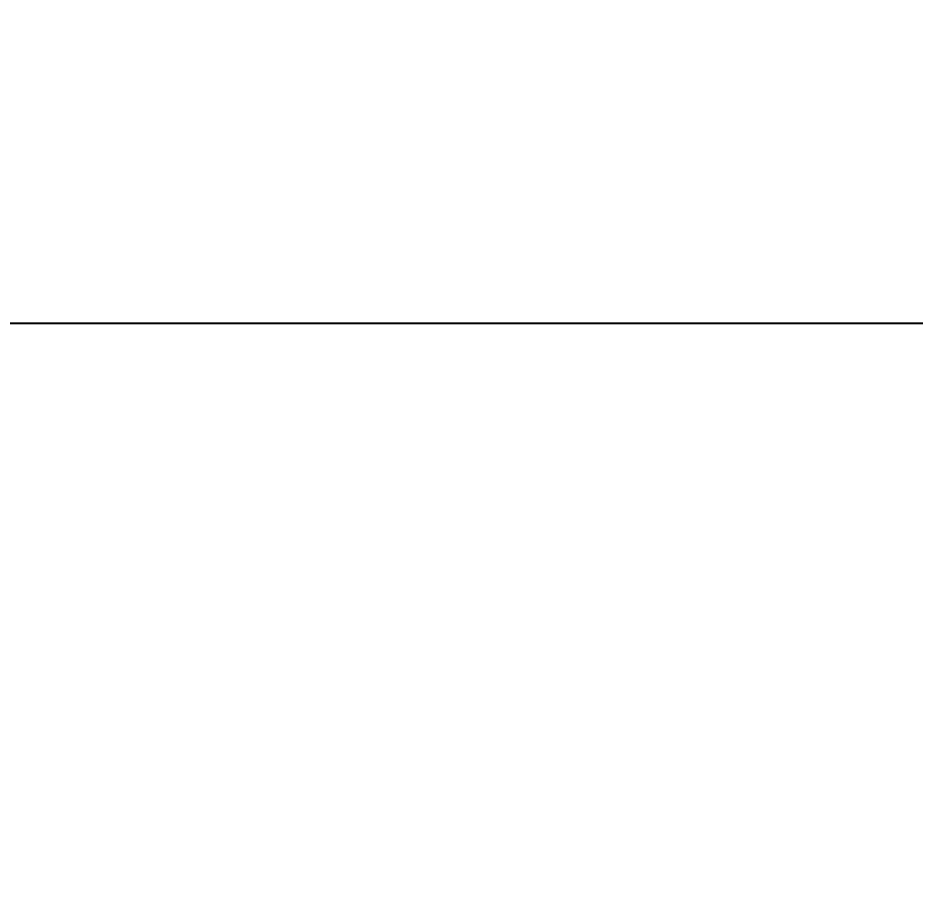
# Model space of a CAD drawing. Header units: millimetres. Extents: x 861 to 27901, y 673 to 17923.
# Drawn here: x 11261.1 to 11269.42, y 6906.87 to 6915.08 of the extents above; entities that cross this region are included whole.
import ezdxf

# ---------------------------------------------------------------- set-up
doc = ezdxf.new("R2010")
doc.units = ezdxf.units.MM
doc.header["$LTSCALE"] = 33.3
doc.linetypes.add('HIDDEN', pattern=[1.905, 1.27, -0.635])
doc.layers.add('CAPA_1', color=7, linetype='Continuous')
doc.styles.add('SLDTEXTSTYLE0', font='TXT', dxfattribs={"width": 0.75})
doc.dimstyles.new('SLDDIMSTYLE0', dxfattribs={"dimtxt": 66.6, "dimasz": 66.6, "dimexe": 0, "dimexo": 0.0625, "dimgap": 16.65, "dimtad": 2, "dimdec": 0, "dimlfac": 1.261261, "dimrnd": 1e-09, "dimzin": 12, "dimdsep": 46, "dimtxsty": 'SLDTEXTSTYLE0', "dimsah": 1, "dimcen": 0.09, "dimadec": 0, "dimazin": 3, "dimtfac": 1, "dimtdec": 0, "dimtofl": 0, "dimtmove": 0, "dimatfit": 3, "dimfxl": 1, "dimfrac": 2, "dimtolj": 1, "dimtzin": 12, "dimarcsym": 0})

# ---------------------------------------------------------------- blocks, each defined once
blk = doc.blocks.new('_D_13')
at = {"layer": 'CAPA_1', "transparency": 16777216}
for p, q in [((9823.1741, 6912.2458), (14695.3197, 6912.2458)), ((14662.0197, 6912.2458), (14662.0197, 5357.9842)), ((14240.1813, 5357.9842), (14695.3197, 5357.9842))]:
    blk.add_line(p, q, dxfattribs=at)
for points in [[(14662.0197, 6912.2458), (14651.7735, 6845.6458), (14672.2658, 6845.6458)], [(14662.0197, 5357.9842), (14672.2658, 5424.5842), (14651.7735, 5424.5842)]]:
    blk.add_solid(points, dxfattribs=at)
at = {"layer": 'CAPA_1', "transparency": 16777216, "insert": (14576.1677, 6036.695), "char_height": 66.6, "attachment_point": 1, "rotation": 90, "style": 'SLDTEXTSTYLE0'}
blk.add_mtext('1960', dxfattribs=at)

msp = doc.modelspace()

# ---------------------------------------------------------------- linework, layer by layer
at = {"color": 7, "linetype": 'Continuous', "lineweight": 25}
for points in [[(11311.8757, 6911.0656), (11311.802, 6911.1082), (11311.6546, 6911.1932), (11310.469, 6911.8777), (11308.5987, 6912.9576), (11306.0061, 6914.4544), (11302.7542, 6916.3319), (11298.8937, 6918.5608), (11294.4919, 6921.1021), (11289.6239, 6923.9127), (11284.3729, 6926.9443), (11278.8289, 6930.1452), (11273.0867, 6933.4605), (11269.1919, 6935.7091), (11267.2445, 6936.8335)], [(11309.4971, 6906.9458), (11309.4234, 6906.9883), (11309.276, 6907.0734), (11308.0905, 6907.7579), (11306.2201, 6908.8378), (11303.6275, 6910.3346), (11300.3757, 6912.2121), (11296.5151, 6914.441), (11292.1134, 6916.9823), (11287.2453, 6919.7929), (11281.9944, 6922.8245), (11276.4503, 6926.0254), (11270.7081, 6929.3407), (11266.8133, 6931.5893), (11264.8659, 6932.7137)]]:
    msp.add_open_spline(points, degree=3, dxfattribs=at)
at = {"color": 1, "linetype": 'HIDDEN', "lineweight": 18}
msp.add_open_spline([(11308.7043, 6905.5725), (11308.6306, 6905.6151), (11308.4832, 6905.7002), (11307.2976, 6906.3847), (11305.4273, 6907.4645), (11302.8347, 6908.9613), (11299.5828, 6910.8388), (11295.7223, 6913.0677), (11291.3205, 6915.609), (11286.4525, 6918.4196), (11281.2015, 6921.4513), (11275.6575, 6924.6521), (11269.9152, 6927.9674), (11266.0204, 6930.2161), (11264.073, 6931.3404)], degree=3, dxfattribs=at)

# ---------------------------------------------------------------- dimensions: what is measured, and where the dimension line sits
at = {"layer": 'CAPA_1'}
dim = msp.add_linear_dim(base=(14662.0197, 5357.9842), p1=(9780.8831, 6912.2458), p2=(14197.8903, 5357.9842), angle=90, dimstyle='SLDDIMSTYLE0', dxfattribs=at)
dim.commit()
dim.dimension.update_dxf_attribs({"geometry": '_D_13', "text_midpoint": (14662.0197, 6135.115), "dimtype": 160})

doc.saveas('drawing.dxf')
